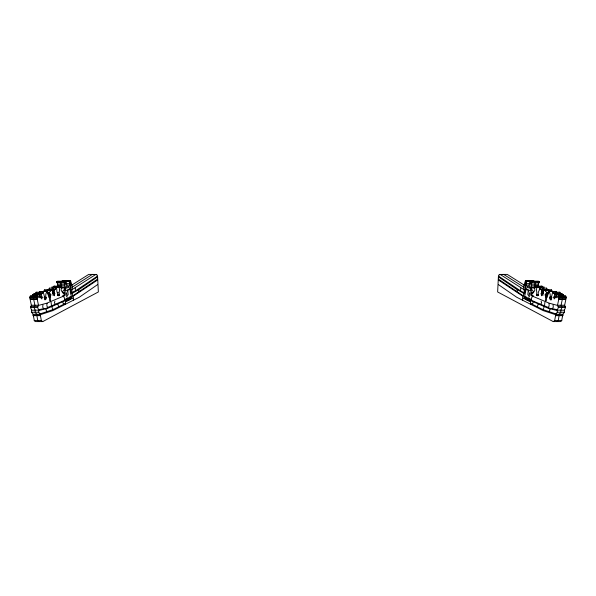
<?xml version="1.0" encoding="UTF-8"?>
<svg xmlns="http://www.w3.org/2000/svg" width="596" height="596" viewBox="0 0 596 596"><rect width="100%" height="100%" fill="white"/><g stroke="black" fill="none" stroke-linecap="round" stroke-linejoin="round"><path stroke-width="0.89" d="M529.993 293.009L529.688 293.478L529.024 292.897M52.508 293.001L54.705 293.254L54.415 295.817L53.99 294.849L53.037 295.422L52.947 290.982L51.614 290.029L49.356 292.293L49.937 294.148L50.846 294.7C49.252 295.974 51.837 304.28 49.408 300.049C49.945 296.607 47.941 294.886 47.121 291.422L39.969 291.444L39.582 292.316M64.8 300.809L45.944 309.093A2.675 1.296 -90 0 0 46.056 309.92L47.084 311.544M62.848 301.68L63.064 303.275L63.75 303.833A7.636 3.703 90 0 0 64.055 303.93L64.077 303.938M62.267 281.491L62.208 281.074L63.414 280.738L70.552 280.738L72.265 286.207L72.235 289.5L95.881 274.406L96.708 274.443L97.61 276.827L98.355 291.958L42.756 321.594L35.626 321.594L34.374 320.871L33.078 314.263L31.603 312.237L31.64 310.188L30.508 307.536L31.357 305.249L38.487 305.249L36.93 297.829L37.429 296.056L38.598 296.704L39.09 297.791L40.036 294.461L41.117 298.276L41.854 298.976L42.115 297.397L40.997 293.955L42.294 293.5L43.322 292.211L36.185 292.211L35.164 293.5L34.114 293.59L34.084 294.811M547.664 294.402L545.154 294.7C546.748 295.974 544.163 304.28 546.592 300.049C546.055 296.607 548.059 294.886 548.879 291.422L556.031 291.444L556.418 292.316M533.733 281.491L533.793 281.074L526.186 281.238L525.448 280.738L523.735 286.207L523.765 289.5L500.118 274.406L499.292 274.443L498.39 276.827L497.645 291.958L553.244 321.594L560.374 321.594L561.626 320.871L562.922 314.263L564.397 312.237L564.36 310.188L565.492 307.536L564.643 305.249L557.513 305.249L559.07 297.829L558.571 296.056L557.402 296.704L556.91 297.791L555.964 294.461L554.883 298.276L554.146 298.976L553.885 297.397L555.003 293.955L553.706 293.5L552.678 292.211L559.815 292.211L560.836 293.5L561.886 293.59L561.916 294.811M552.678 292.211L551.039 298.641C552.105 303.297 546.815 294.893 551.822 297.426M556.247 292.554L557.275 293.5L558.325 293.59L558.348 294.811M559.815 292.211L559.532 293.284M528.414 290.669L528.421 290.61A2.928 1.423 -90 0 0 528.384 289.939C526.678 287.048 527.713 294.141 530.835 289.105A6.102 2.958 -90 0 1 531.267 289.135L531.334 289.157M42.756 321.594L41.333 320.596L40.208 314.263L38.733 312.237L38.77 310.188L37.637 307.536L38.487 305.249M539.358 289.716C539.104 286.326 539.991 290.17 541.615 289.79L542.025 290.818L541.161 293.798L541.585 295.817L542.01 294.849L542.963 295.422L543.053 290.982L544.386 290.029L551.516 290.029L552.85 292.316M553.244 321.594L554.667 320.596L555.792 314.263L557.267 312.237L557.23 310.188L558.363 307.536L557.513 305.249M54.288 293.001L53.975 290.818L54.385 289.79C58.505 286.698 55.689 290.163 57.372 293.113C59.056 290.051 57.082 295.102 58.229 295.795L59.451 295.02L59.175 292.167A4.403 2.138 -90 0 0 59.429 288.993L59.034 286.952L51.904 286.952L52.143 288.255M65.933 283.659L65.769 281.074L66.983 280.738M57.894 286.385L57.566 283.733L56.575 281.64L63.705 281.64L65.24 282.735C64.51 278.421 68.16 286.609 68.004 287.853L69.501 283.659L69.337 281.074L62.208 281.074M539.35 289.969C537.518 293.813 538.829 291.519 537.771 295.795L536.549 295.02L536.825 292.167A4.403 2.138 -90 0 1 536.571 288.993L536.966 286.952L544.096 286.952L543.857 288.255M69.806 283.145L69.799 283.212A26.112 12.658 90 0 0 69.777 284.061L69.985 287.421L69.322 289.79M97.61 276.827L78.732 289.731A3.353 1.624 90 0 0 78.732 290.163L79.015 291.31A6.332 3.069 -90 0 0 79.216 291.668L79.261 291.735M545.884 294.402L546.644 292.293L544.386 290.029M54.042 286.899L54.087 286.005M57.611 286.899L57.641 286.147L57.372 286.855M61.217 286.005L61.202 290.312L62.193 291.995L65.582 287.972L65.411 286.728L64.681 286.035L57.544 286.035M542.963 288.837C542.926 286.989 543.924 290.408 545.176 289.79L545.593 290.818M546.525 288.837L546.562 288.129L539.425 288.129M52.008 306.709L52.001 306.858A2.719 1.319 -90 0 0 52.008 307.491L53.223 309.548L65.098 303.58M57.976 304.139L57.968 304.28A2.861 1.386 -90 0 0 57.968 304.891L58.848 306.635M47.121 291.422L46.063 293.463A4.202 2.034 -90 0 0 45.788 296.704C47.442 297.583 44.156 302.09 44.961 298.641L43.322 292.211M529.226 288.471L529.375 287.265A13.701 6.645 90 0 1 529.673 285.745L530.142 284.173A15.25 7.398 90 0 1 530.552 283.115L530.656 282.876M31.357 305.249L29.8 297.829L30.299 296.056L37.645 295.839M46.838 290.818L47.799 289.611L55.525 289.574M50.407 290.818L50.824 289.79C52.076 290.408 53.074 286.989 53.037 288.837M564.643 305.249L566.2 297.829L565.701 296.056L558.355 295.839M526.663 281.074C523.623 284.717 526.238 290.207 524.145 293.888M56.434 281.908L63.563 281.908L64.696 283.733L64.681 286.035M75.267 287.861L75.275 287.816A8.59 4.165 90 0 0 75.2 288.471L75.573 290.788L97.617 276.022M549.713 297.329L550.22 296.704A4.202 2.034 -90 0 0 549.937 293.463L548.879 291.422M62.498 292.323L63.116 293.269A10.758 5.215 90 0 1 63.943 293.672L64.428 294.811L62.774 295.586L64.435 297.844L64.621 300.317L47.956 307.372M530.671 304.191L530.507 301.986L522.834 297.903M534.783 286.005L534.798 290.312L533.807 291.995L530.254 287.54L531.319 286.035L531.595 282.973L532.437 281.908L539.425 281.64L532.295 281.64L530.76 282.735C531.49 278.421 527.84 286.609 527.996 287.853L526.499 283.659L526.603 281.491L533.755 281.439M538.106 286.385L538.434 283.733L539.566 281.908M540.289 288.255L540.281 287.16M522.647 300.101C522.409 296.45 524.733 293.701 524.122 289.76A5.468 2.652 90 0 0 523.973 289.38M534.359 282.31L534.672 281.208L534.061 281.632M537.92 282.31L538.24 281.208L526.186 281.238M534.567 288.471L533.815 287.54L534.888 286.035L534.865 283.733L536.005 281.908L534.687 282.422M530 293.09C531.125 293.18 531.617 291.891 532.831 292.405A4.038 1.959 -90 0 0 533.092 292.226M526.193 282.444L526.171 282.504A5.371 2.607 90 0 0 525.963 283.227L525.471 287.518L525.784 289.805M60.934 286.855L61.209 286.147L54.08 286.147L53.804 286.855L60.934 286.855L60.457 287.369L59.034 286.952M61.433 288.471L62.185 287.54L61.112 286.035L61.135 283.733L59.995 281.908L61.313 282.422M43.016 304.921L43.001 304.966A3.382 1.639 -90 0 0 42.823 305.554C41.787 309.138 45.534 309.317 47.844 307.402M552.298 291.742L553.408 291.824M51.614 290.029L44.484 290.029L43.15 292.316M51.114 302.239L51.412 305.167A4.127 1.997 90 0 0 51.77 305.606L51.867 305.688M555.718 292.07L556.031 291.444M533.502 292.323L532.884 293.269A10.758 5.215 -90 0 0 532.057 293.672L531.572 294.811L533.226 295.586L531.565 297.844L531.379 300.317L548.156 307.402L549.087 306.128L549.125 304.124A2.675 1.296 90 0 0 548.909 303.528L548.909 303.528M47.091 303.528L47.114 303.483A2.675 1.296 -90 0 0 46.875 304.124L46.913 306.128L47.814 307.394M71.133 295.437C69.307 291.615 70.991 287.332 70.037 283.227A5.371 2.607 -90 0 0 69.829 282.504L69.806 282.444M66.976 292.897L66.312 293.478L66.007 293.009M516.739 291.735L516.784 291.675A6.332 3.069 90 0 0 516.985 291.31L517.268 290.163A3.353 1.624 -90 0 0 517.268 289.731L498.39 276.827M559.264 294.819L559.532 294.461L560.076 295.065M562.833 294.819L563.101 294.461L563.637 295.065L556.508 295.065M33.167 294.819L32.899 294.461L32.363 295.065L39.492 295.065M35.924 295.065L36.468 294.461L36.736 294.819M528.198 291.124L527.818 294.58L529.255 296.674L530.067 294.864L529.807 294.29L528.898 294.268M48.395 289.574L49.438 288.129L56.575 288.129M66.059 300.831A1.795 0.872 -90 0 0 66.163 300.645L66.119 299.587A3.665 1.781 90 0 0 66.32 299.267L65.977 298.41M66 293.09C64.889 293.157 64.375 291.891 63.169 292.405A4.038 1.959 90 0 1 62.908 292.226M69.069 298.805L69.218 298.656A3.665 1.781 -90 0 0 69.427 298.343L69.076 297.478M524.741 295.981L524.398 296.845A3.665 1.781 90 0 0 524.599 297.158L524.748 297.307M525.612 296.435L525.27 297.292A3.665 1.781 90 0 0 525.478 297.613L525.434 298.671A1.795 0.872 -90 0 0 525.53 298.857M526.261 296.756L525.918 297.613A3.665 1.781 90 0 0 526.126 297.925L526.082 298.983A1.795 0.872 90 0 0 526.179 299.17M526.924 297.478L526.573 298.343A3.665 1.781 -90 0 0 526.782 298.656L526.931 298.805M527.736 297.769L527.385 298.626A3.665 1.781 90 0 0 527.594 298.946L527.549 300.004A1.795 0.872 90 0 0 527.654 300.19M528.466 297.754L528.116 298.611A3.665 1.781 90 0 0 528.324 298.924L528.473 299.073M529.241 298.097L528.89 298.954A3.665 1.781 -90 0 0 529.099 299.274L529.054 300.332A1.795 0.872 -90 0 0 529.159 300.518M530.023 298.41L529.68 299.267A3.665 1.781 -90 0 0 529.881 299.587L530.03 299.736M530.76 299.274L530.418 300.131A3.665 1.781 90 0 0 530.626 300.451L530.768 300.6M34.084 295.839L33.369 297.829L34.918 305.249L34.076 307.536L35.209 310.188L35.164 312.237L36.647 314.263L37.772 320.596L39.187 321.594M65.232 300.6L65.374 300.451A3.665 1.781 -90 0 0 65.582 300.131L65.24 299.274M67.527 299.073L67.676 298.924A3.665 1.781 -90 0 0 67.884 298.611L67.534 297.754M69.099 298.782L69.263 299.714A1.795 0.872 90 0 1 69.166 299.9M71.252 297.307L71.401 297.158A3.665 1.781 -90 0 0 71.602 296.845L71.259 295.981M39.969 291.444L40.282 292.07M498.383 276.022L520.427 290.788L520.8 288.471A8.59 4.165 -90 0 0 520.733 287.861L520.733 287.861M547.27 290.55L547.955 290.029L548.931 291.474L549.84 291.824M550.831 290.55L551.516 290.029M538.255 282.422L539.425 281.64M531.558 291.027C530.976 292.435 529.598 290.021 531.431 290.252M548.186 307.394C550.495 309.354 554.213 309.108 553.177 305.554A3.382 1.639 90 0 0 552.999 304.966L552.984 304.921M536.966 286.952L535.543 287.369L534.791 286.147L541.92 286.147L542.196 286.855L535.066 286.855M70.552 280.738L69.814 281.238L57.76 281.208L58.08 282.31M544.133 305.688L544.23 305.606A4.127 1.997 -90 0 0 544.588 305.167L544.886 302.239M537.622 281.632L538.24 281.208M524.718 297.285L524.554 298.216A1.795 0.872 90 0 0 524.659 298.402M526.901 298.782L526.737 299.714A1.795 0.872 -90 0 0 526.834 299.9M528.443 299.05L528.279 299.982A1.795 0.872 90 0 0 528.376 300.168M530 299.714L529.837 300.645A1.795 0.872 90 0 0 529.941 300.831M530.693 300.615L530.582 301.509A1.795 0.872 90 0 0 530.678 301.695M78.739 289.626L72.317 293.336M97.565 284.612L79.253 297.27L52.813 310.613L40.245 314.74M75.536 290.759C69.084 292.427 74.06 296.324 73.353 300.101M71.393 285.342L88.752 274.406L96.708 274.443M72.116 287.22L92.313 274.406L93.14 274.443M97.595 279.114L72.719 295.884M97.588 279.993L73.099 296.264M54.944 301.129L54.392 302.731L55.234 304.355M53.193 309.54L39.977 313.943M63.109 296.324L46.749 303.193L38.785 305.338M530.902 303.58L542.777 309.548L543.992 307.491A2.719 1.319 90 0 0 543.999 306.858L543.992 306.709M42.592 291.824L43.702 291.742M46.16 291.824L47.069 291.474L48.045 290.029L48.73 290.55M532.332 293.009C530.745 293.225 530.619 295.78 532.094 296.152A18.491 8.962 90 0 1 532.653 296.413M533.793 281.074L525.448 280.738M64.666 289.157L64.733 289.135A6.102 2.958 90 0 1 65.165 289.105C68.287 294.141 69.322 287.048 67.616 289.939A2.928 1.423 -90 0 0 67.579 290.61L67.586 290.669M556.813 321.594L558.228 320.596L559.353 314.263L560.836 312.237L560.791 310.188L561.924 307.536L561.082 305.249L562.631 297.829L561.916 295.839M73.166 297.903L65.493 301.986L65.329 304.191M43.635 308.654L38.747 309.726M548.916 311.544L549.944 309.92A2.675 1.296 -90 0 0 550.056 309.093L531.2 300.809M540.818 304.355L541.608 302.731L541.093 301.144M45.937 308.735L38.926 310.501M531.923 303.938L531.945 303.93A7.636 3.703 -90 0 0 532.25 303.833L532.936 303.275L533.152 301.68M537.152 306.635L538.032 304.891A2.861 1.386 90 0 0 538.032 304.28L538.024 304.139M502.86 274.443L503.687 274.406L523.884 287.22M499.292 274.443L507.248 274.406L524.607 285.342M62.245 281.439L69.397 281.491C72.66 284.948 69.531 290.461 71.892 293.947M57.268 282.973L64.405 282.973M531.595 282.973L538.732 282.973M66.826 283.659L69.501 283.659M526.499 283.659L529.173 283.659M57.782 284.799L64.912 284.799M531.088 284.799L538.218 284.799M531.319 286.035L538.456 286.035M58.669 287.369L60.457 287.369M535.543 287.369L537.331 287.369M62.185 287.54L65.746 287.54M530.254 287.54L533.815 287.54M62.021 287.972L65.582 287.972M530.418 287.972L533.979 287.972M540.475 289.574L548.201 289.611L549.162 290.818M47.255 289.79L54.385 289.79M541.615 289.79L548.745 289.79M44.208 290.185L51.338 290.185M544.662 290.185L551.792 290.185M46.898 290.259L54.027 290.259M541.973 290.259L549.102 290.259M52.187 290.818L53.975 290.818M542.025 290.818L543.813 290.818M52.433 291.891L54.214 291.891M541.786 291.891L543.567 291.891M46.682 292.293L49.356 292.293M546.644 292.293L549.318 292.293M52.426 292.643L54.214 292.643M541.786 292.643L543.574 292.643M47.605 292.994L49.386 292.994M541.712 293.001L543.492 293.001M546.614 292.994L548.394 292.994M36.185 292.211L36.393 293.21L42.636 293.21M52.917 293.254L54.705 293.254M541.295 293.254L543.083 293.254M553.364 293.21L559.607 293.21M47.851 293.351L49.855 293.448M546.145 293.448L548.149 293.351M35.164 293.5L42.294 293.5M48.105 293.5L49.885 293.5M546.115 293.5L547.895 293.5M553.706 293.5L560.836 293.5M34.114 293.59L41.243 293.59M554.757 293.59L561.886 293.59M53.051 293.798L54.839 293.798M541.161 293.798L542.949 293.798M33.868 293.955L40.997 293.955M555.003 293.955L562.132 293.955M48.149 294.148L49.937 294.148M546.063 294.148L547.851 294.148M33.92 294.439L41.05 294.439M48.336 294.402L50.116 294.402M554.951 294.439L562.08 294.439M32.683 294.558L40.036 294.461M555.964 294.461L563.317 294.558M48.172 294.7L50.846 294.7M57.656 294.7L59.436 294.7M536.564 294.7L538.344 294.7M545.154 294.7L547.828 294.7M57.67 295.02L59.451 295.02M536.549 295.02L538.33 295.02M48.194 295.318L50.861 295.318M545.139 295.318L547.806 295.318M57.395 295.46L59.183 295.46M536.817 295.46L538.605 295.46M30.299 296.056L37.429 296.056M558.571 296.056L565.701 296.056M30.187 296.435L37.317 296.435M558.683 296.435L565.813 296.435M30.165 296.733L37.295 296.733M40.118 296.733L41.899 296.733M554.101 296.733L555.882 296.733M558.705 296.733L565.835 296.733M48.425 296.95L50.206 296.95M545.794 296.95L547.575 296.95M44.097 297.285L45.877 297.285M550.123 297.285L551.903 297.285M29.875 297.367L37.004 297.367M40.334 297.397L42.115 297.397M44.178 297.426L46.324 297.382M553.885 297.397L555.666 297.397M558.996 297.367L566.125 297.367M29.8 297.829L36.93 297.829M559.07 297.829L566.2 297.829M30.374 298.916L37.503 298.916M44.328 298.916L46.108 298.916M549.892 298.916L551.673 298.916M558.497 298.916L565.626 298.916M30.418 299.371L37.548 299.371M558.452 299.371L565.582 299.371M30.642 306.381L37.772 306.381M558.228 306.381L565.358 306.381M30.508 307.536L37.637 307.536M558.363 307.536L565.492 307.536M31.64 310.188L38.77 310.188M557.23 310.188L564.36 310.188M31.603 312.237L38.733 312.237M557.267 312.237L564.397 312.237M33.078 314.263L40.208 314.263M555.792 314.263L562.922 314.263M33.13 315.254L40.26 315.254M555.74 315.254L562.87 315.254M33.048 315.656L40.178 315.656M555.822 315.656L562.952 315.656M34.203 320.596L41.333 320.596M554.667 320.596L561.797 320.596M64.442 291.027C65.024 292.435 66.402 290.021 64.569 290.252M557.253 309.726L552.365 308.654M557.215 305.338L549.251 303.193L532.891 296.324M557.074 310.501L550.063 308.735M555.755 314.74L543.187 310.613L516.747 297.27L498.435 284.612M556.023 313.943L542.807 309.54M69.814 281.238L69.337 281.074M65.307 300.615L65.418 301.509A1.795 0.872 -90 0 1 65.322 301.695M67.102 294.268L66.193 294.29L65.933 294.864L66.745 296.674L68.182 294.58L67.802 291.124M57.76 281.208L58.378 281.632M63.668 293.009C65.255 293.225 65.381 295.78 63.906 296.152A18.491 8.962 90 0 0 63.347 296.413M56.575 281.64L57.745 282.422M522.901 296.264L498.412 279.993M523.683 293.336L517.261 289.626M523.891 292.792L520.464 290.759M44.484 290.029L45.169 290.55M523.281 295.884L498.405 279.114M71.282 297.285L71.446 298.216A1.795 0.872 -90 0 1 71.341 298.402M67.557 299.05L67.721 299.982A1.795 0.872 -90 0 1 67.624 300.168M61.939 281.632L61.328 281.208L61.641 282.31M529.017 280.738L530.231 281.074L530.067 283.659M55.719 287.16L55.711 288.255M546.562 288.129L547.605 289.574M70.388 296.435L70.73 297.292A3.665 1.781 -90 0 1 70.522 297.613L70.566 298.671A1.795 0.872 90 0 1 70.47 298.857M69.739 296.756L70.082 297.613A3.665 1.781 -90 0 1 69.874 297.925L69.918 298.983A1.795 0.872 -90 0 1 69.821 299.17M68.264 297.769L68.614 298.626A3.665 1.781 -90 0 1 68.406 298.946L68.451 300.004A1.795 0.872 -90 0 1 68.346 300.19M66.759 298.097L67.11 298.954A3.665 1.781 90 0 1 66.901 299.274L66.946 300.332A1.795 0.872 90 0 1 66.841 300.518M524.867 295.437L525.881 290.133M65.344 282.876L65.448 283.115A15.25 7.398 -90 0 1 65.858 284.173L66.327 285.745A13.701 6.645 -90 0 1 66.625 287.265L66.774 288.471M37.652 294.811L37.675 293.59L38.725 293.5L39.753 292.554M538.628 286.855L538.359 286.147L538.389 286.899M72.109 292.792L71.878 289.76A5.468 2.652 -90 0 1 72.027 289.38M526.678 289.79L526.015 287.421L526.223 284.061A26.112 12.658 -90 0 0 526.201 283.212L526.193 283.145M541.913 286.005L541.958 286.899M49.438 288.129L49.475 288.837"/></g></svg>
